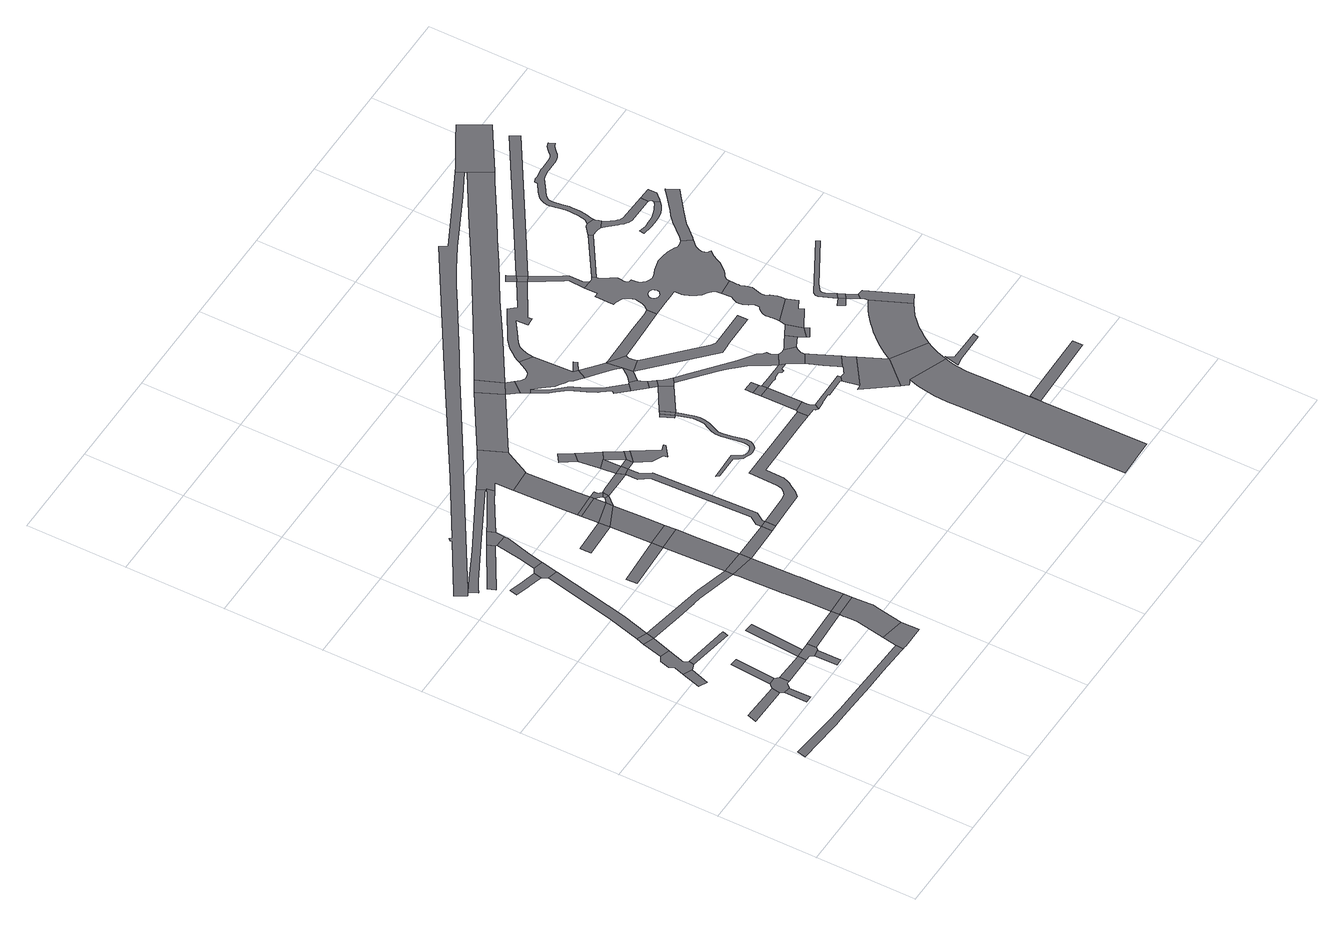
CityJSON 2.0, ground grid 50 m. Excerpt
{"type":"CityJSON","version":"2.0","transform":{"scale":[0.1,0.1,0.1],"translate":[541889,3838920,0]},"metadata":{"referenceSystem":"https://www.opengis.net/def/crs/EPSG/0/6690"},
"CityObjects":{
"road1":{"type":"Road","attributes":{"RoadStructureAttribute.sectionType":"1"},"geometry":[{"type":"MultiSurface","lod":"1","boundaries":[[[0,1,2,3]]]}]},
"road2":{"type":"Road","attributes":{"RoadStructureAttribute.sectionType":"1"},"geometry":[{"type":"MultiSurface","lod":"1","boundaries":[[[4,5,6,7]]]}]},
"road3":{"type":"Road","geometry":[{"type":"MultiSurface","lod":"1","boundaries":[[[8,9,10,11,12]]]}]},
"road4":{"type":"Road","attributes":{"RoadStructureAttribute.sectionType":"1"},"geometry":[{"type":"MultiSurface","lod":"1","boundaries":[[[13,14,15,16,17,18,19,20,21,22,23,24,25,26,27,28,29]]]}]},
"road5":{"type":"Road","geometry":[{"type":"MultiSurface","lod":"1","boundaries":[[[30,31,32,33,3,2,34,8,12,35,36,37,38,39]]]}]},
"road6":{"type":"Road","geometry":[{"type":"MultiSurface","lod":"1","boundaries":[[[40,41,42,43,4,7,44,45,46,47]]]}]},
"road7":{"type":"Road","geometry":[{"type":"MultiSurface","lod":"1","boundaries":[[[48,49,50,31,30]]]}]},
"road8":{"type":"Road","attributes":{"RoadStructureAttribute.sectionType":"1"},"geometry":[{"type":"MultiSurface","lod":"1","boundaries":[[[51,40,47,52,53,54]]]}]},
"road9":{"type":"Road","attributes":{"RoadStructureAttribute.sectionType":"1"},"geometry":[{"type":"MultiSurface","lod":"1","boundaries":[[[39,38,55,56]]]}]},
"road10":{"type":"Road","geometry":[{"type":"MultiSurface","lod":"1","boundaries":[[[57,51,54,58]]]}]},
"road11":{"type":"Road","attributes":{"RoadStructureAttribute.sectionType":"1"},"geometry":[{"type":"MultiSurface","lod":"1","boundaries":[[[59,60,61,62,45,44]]]}]},
"road12":{"type":"Road","geometry":[{"type":"MultiSurface","lod":"1","boundaries":[[[63,64,65,66]]]}]},
"road13":{"type":"Road","geometry":[{"type":"MultiSurface","lod":"1","boundaries":[[[67,68,56,55,69,66,65,70,71]]]}]},
"road14":{"type":"Road","attributes":{"RoadStructureAttribute.sectionType":"1"},"geometry":[{"type":"MultiSurface","lod":"1","boundaries":[[[72,73,56,68]]]}]},
"road15":{"type":"Road","attributes":{"RoadStructureAttribute.sectionType":"1"},"geometry":[{"type":"MultiSurface","lod":"1","boundaries":[[[74,75,57,58,76,77]]]}]},
"road16":{"type":"Road","attributes":{"RoadStructureAttribute.sectionType":"1"},"geometry":[{"type":"MultiSurface","lod":"1","boundaries":[[[78,79,80,81,82,83,84]]]}]},
"road17":{"type":"Road","attributes":{"RoadStructureAttribute.sectionType":"1"},"geometry":[{"type":"MultiSurface","lod":"1","boundaries":[[[85,67,71,86]]]}]},
"road18":{"type":"Road","attributes":{"RoadStructureAttribute.sectionType":"1"},"geometry":[{"type":"MultiSurface","lod":"1","boundaries":[[[87,88,58,54,89,90,91,92,93,94,95,96]]]}]},
"road19":{"type":"Road","attributes":{"RoadStructureAttribute.sectionType":"1"},"geometry":[{"type":"MultiSurface","lod":"1","boundaries":[[[97,98,99,100,101]]]}]},
"road20":{"type":"Road","geometry":[{"type":"MultiSurface","lod":"1","boundaries":[[[102,29,28,103,104,105,106]]]}]},
"road21":{"type":"Road","geometry":[{"type":"MultiSurface","lod":"1","boundaries":[[[107,84,83,108,74,77,109]]]}]},
"road22":{"type":"Road","attributes":{"RoadStructureAttribute.sectionType":"1"},"geometry":[{"type":"MultiSurface","lod":"1","boundaries":[[[110,111,112,113,86,114,115,116,117,118,102,106]]]}]},
"road23":{"type":"Road","attributes":{"RoadStructureAttribute.sectionType":"1"},"geometry":[{"type":"MultiSurface","lod":"1","boundaries":[[[119,120,107,109,121,122,123]]]}]},
"road24":{"type":"Road","attributes":{"RoadStructureAttribute.sectionType":"1"},"geometry":[{"type":"MultiSurface","lod":"1","boundaries":[[[124,125,126,127,128,129,130,131,132,133,134,135,136,137,138,139,140]]]}]},
"road25":{"type":"Road","geometry":[{"type":"MultiSurface","lod":"1","boundaries":[[[141,85,86,113]]]}]},
"road26":{"type":"Road","geometry":[{"type":"MultiSurface","lod":"1","boundaries":[[[142,143,97,101,119,123,144]]]}]},
"road27":{"type":"Road","attributes":{"RoadStructureAttribute.sectionType":"1"},"geometry":[{"type":"MultiSurface","lod":"1","boundaries":[[[145,146,147,148,149]]]}]},
"road28":{"type":"Road","attributes":{"RoadStructureAttribute.sectionType":"1"},"geometry":[{"type":"MultiSurface","lod":"1","boundaries":[[[95,150,151,152,153,154,155,156,85,141,157,158,159,160,161]]]}]},
"road29":{"type":"Road","geometry":[{"type":"MultiSurface","lod":"1","boundaries":[[[96,95,161,162]]]}]},
"road30":{"type":"Road","geometry":[{"type":"MultiSurface","lod":"1","boundaries":[[[163,164,165,166,167]]]}]},
"road31":{"type":"Road","attributes":{"RoadStructureAttribute.sectionType":"1"},"geometry":[{"type":"MultiSurface","lod":"1","boundaries":[[[168,169,149,170,96,162]]]}]},
"road32":{"type":"Road","attributes":{"RoadStructureAttribute.sectionType":"1"},"geometry":[{"type":"MultiSurface","lod":"1","boundaries":[[[171,172,173,142,144,174,175,176,177]]]}]},
"road33":{"type":"Road","geometry":[{"type":"MultiSurface","lod":"1","boundaries":[[[178,145,149,169]]]}]},
"road34":{"type":"Road","attributes":{"RoadStructureAttribute.sectionType":"1"},"geometry":[{"type":"MultiSurface","lod":"1","boundaries":[[[179,180,167,145,178]]]}]},
"road35":{"type":"Road","attributes":{"RoadStructureAttribute.sectionType":"1"},"geometry":[{"type":"MultiSurface","lod":"1","boundaries":[[[162,161,181,182]]]}]},
"road36":{"type":"Road","geometry":[{"type":"MultiSurface","lod":"1","boundaries":[[[183,163,167,180]]]}]},
"road37":{"type":"Road","attributes":{"RoadStructureAttribute.sectionType":"1"},"geometry":[{"type":"MultiSurface","lod":"1","boundaries":[[[184,185,186,163,183]]]}]},
"road38":{"type":"Road","geometry":[{"type":"MultiSurface","lod":"1","boundaries":[[[187,188,185,184]]]}]},
"road39":{"type":"Road","attributes":{"RoadStructureAttribute.sectionType":"1"},"geometry":[{"type":"MultiSurface","lod":"1","boundaries":[[[189,190,191,192,193,188,187]]]}]},
"road40":{"type":"Road","geometry":[{"type":"MultiSurface","lod":"1","boundaries":[[[194,183,180,195]]]}]},
"road41":{"type":"Road","geometry":[{"type":"MultiSurface","lod":"1","boundaries":[[[196,182,181,197]]]}]},
"road42":{"type":"Road","geometry":[{"type":"MultiSurface","lod":"1","boundaries":[[[198,199,200,187,184,201,202]]]}]},
"road43":{"type":"Road","geometry":[{"type":"MultiSurface","lod":"1","boundaries":[[[202,201,194,195]]]}]},
"road44":{"type":"Road","geometry":[{"type":"MultiSurface","lod":"1","boundaries":[[[203,204,205,206,207,124,140,171,177,208,209,192,191,210,211,212]]]}]},
"road45":{"type":"Road","geometry":[{"type":"MultiSurface","lod":"1","boundaries":[[[213,214,202,195,215,216,217]]]}]},
"road46":{"type":"Road","geometry":[{"type":"MultiSurface","lod":"1","boundaries":[[[218,219,220,221,222,223,217,224,225,226,227,182,196]]]}]},
"road47":{"type":"Road","geometry":[{"type":"MultiSurface","lod":"1","boundaries":[[[228,213,217,223]]]}]},
"road48":{"type":"Road","geometry":[{"type":"MultiSurface","lod":"1","boundaries":[[[229,230,231,232,213,228]]]}]},
"road49":{"type":"Road","geometry":[{"type":"MultiSurface","lod":"1","boundaries":[[[233,234,235,236]]]}]},
"road50":{"type":"Road","geometry":[{"type":"MultiSurface","lod":"1","boundaries":[[[228,223,237,238]]]}]},
"road51":{"type":"Road","geometry":[{"type":"MultiSurface","lod":"1","boundaries":[[[239,236,235,240,231,230,241]]]}]},
"road52":{"type":"Road","geometry":[{"type":"MultiSurface","lod":"1","boundaries":[[[242,241,230,243,238,244]]]}]},
"road53":{"type":"Road","geometry":[{"type":"MultiSurface","lod":"1","boundaries":[[[244,238,237,245]]]}]},
"road54":{"type":"Road","geometry":[{"type":"MultiSurface","lod":"1","boundaries":[[[246,247,248,249,250,251,252,245,237]]]}]},
"road55":{"type":"Road","attributes":{"RoadStructureAttribute.sectionType":"1"},"geometry":[{"type":"MultiSurface","lod":"1","boundaries":[[[253,203,212,254]]]}]},
"road56":{"type":"Road","attributes":{"RoadStructureAttribute.sectionType":"1"},"geometry":[{"type":"MultiSurface","lod":"1","boundaries":[[[255,256,257,258,259,260,196,197,261,262,263,264,265,266,267,268,269,270,271]]]}]},
"road57":{"type":"Road","geometry":[{"type":"MultiSurface","lod":"1","boundaries":[[[272,273,274,275,276,277,278,279,280,281,282,283,284,285,286,287,288,289,290,291,292,293,294,295,296,297,298,299,300,301,302,303,304,305,306,307,308,309,310,311]]]}]},
"road58":{"type":"Road","attributes":{"RoadStructureAttribute.sectionType":"1"},"geometry":[{"type":"MultiSurface","lod":"1","boundaries":[[[312,313,314,315,316,317,318,319,320,321,322,323,324,325,326,327,328,329,330,331,332,333,334,335,336,337,338]]]}]},
"road59":{"type":"Road","geometry":[{"type":"MultiSurface","lod":"1","boundaries":[[[339,340,253,254,341]]]}]},
"road60":{"type":"Road","geometry":[{"type":"MultiSurface","lod":"1","boundaries":[[[342,343,344,311]]]}]},
"road61":{"type":"Road","geometry":[{"type":"MultiSurface","lod":"1","boundaries":[[[341,254,345,346]]]}]},
"road62":{"type":"Road","geometry":[{"type":"MultiSurface","lod":"1","boundaries":[[[347,342,311,310]]]}]},
"road63":{"type":"Road","geometry":[{"type":"MultiSurface","lod":"1","boundaries":[[[348,349,350,351,352,353,354,355,356,357,358,359,360,361,362,363,364,365,366,367,368,369,370,371,372,373,374,375]]]}]},
"road64":{"type":"Road","geometry":[{"type":"MultiSurface","lod":"1","boundaries":[[[376,377,378,379,380,381,382,346,345,361,360,383,384,385,386,387,388,389,390,391,392,393]]]}]},
"road65":{"type":"Road","geometry":[{"type":"MultiSurface","lod":"1","boundaries":[[[394,347,310,395]]]}]},
"road66":{"type":"Road","geometry":[{"type":"MultiSurface","lod":"1","boundaries":[[[396,375,374,397,398,399,400,401]]]}]},
"road67":{"type":"Road","attributes":{"RoadStructureAttribute.sectionType":"1"},"geometry":[{"type":"MultiSurface","lod":"1","boundaries":[[[402,398,397,394,403]]]}]},
"road68":{"type":"Road","geometry":[{"type":"MultiSurface","lod":"1","boundaries":[[[404,405,406,407,271,270,408,409,410,411]]]}]},
"road69":{"type":"Road","geometry":[{"type":"MultiSurface","lod":"1","boundaries":[[[412,413,392,391]]]}]},
"road70":{"type":"Road","attributes":{"RoadStructureAttribute.sectionType":"1"},"geometry":[{"type":"MultiSurface","lod":"1","boundaries":[[[414,391,390,415,416,417,418,419,420]]]}]},
"road71":{"type":"Road","geometry":[{"type":"MultiSurface","lod":"1","boundaries":[[[421,403,394,395,422,423]]]}]},
"road72":{"type":"Road","attributes":{"RoadStructureAttribute.sectionType":"1"},"geometry":[{"type":"MultiSurface","lod":"1","boundaries":[[[419,424,425,426,396,401,427]]]}]},
"road73":{"type":"Road","attributes":{"RoadStructureAttribute.sectionType":"1"},"geometry":[{"type":"MultiSurface","lod":"1","boundaries":[[[428,429,407,406]]]}]},
"road74":{"type":"Road","geometry":[{"type":"MultiSurface","lod":"1","boundaries":[[[430,429,428,431,432]]]}]},
"road75":{"type":"Road","geometry":[{"type":"MultiSurface","lod":"1","boundaries":[[[433,434,430,432]]]}]},
"road76":{"type":"Road","geometry":[{"type":"MultiSurface","lod":"1","boundaries":[[[420,419,427,435,436,437,438]]]}]},
"road77":{"type":"Road","geometry":[{"type":"MultiSurface","lod":"1","boundaries":[[[439,440,441,411,410,442,443,444,445,446,447,448]]]}]},
"road78":{"type":"Road","attributes":{"RoadStructureAttribute.sectionType":"1"},"geometry":[{"type":"MultiSurface","lod":"1","boundaries":[[[449,450,451,452,453,454,455,456,423,422,457,458,459,460,461,462,463,464]]]}]},
"road79":{"type":"Road","attributes":{"RoadStructureAttribute.sectionType":"1"},"geometry":[{"type":"MultiSurface","lod":"1","boundaries":[[[465,466,431,428,467,468,469,470,471,472,473,474,475,463]]]}]},
"road80":{"type":"Road","attributes":{"RoadStructureAttribute.sectionType":"1"},"geometry":[{"type":"MultiSurface","lod":"1","boundaries":[[[476,477,478,479,480,481,482,483,484,485,486,487,488,489,490,491,492]]]}]},
"road81":{"type":"Road","attributes":{"RoadStructureAttribute.sectionType":"1"},"geometry":[{"type":"MultiSurface","lod":"1","boundaries":[[[493,494,495,496,497,498,499,500,501,502,503,504,505,506,507,376,393,508,509,510,511,512,513,514,515,516,517,518]]]}]},
"road82":{"type":"Road","attributes":{"RoadStructureAttribute.sectionType":"1"},"geometry":[{"type":"MultiSurface","lod":"1","boundaries":[[[519,520,521,522,420,438,523,524]]]}]},
"road83":{"type":"Road","attributes":{"RoadStructureAttribute.sectionType":"1"},"geometry":[{"type":"MultiSurface","lod":"1","boundaries":[[[525,526,527,528,529,530,531,532,533,534,535,435,427]]]}]},
"road84":{"type":"Road","attributes":{"RoadStructureAttribute.sectionType":"1"},"geometry":[{"type":"MultiSurface","lod":"1","boundaries":[[[536,537,538,539,540]]]}]},
"road85":{"type":"Road","geometry":[{"type":"MultiSurface","lod":"1","boundaries":[[[541,542,543,544,545,546,547,448,447,537,536]]]}]},
"road86":{"type":"Road","geometry":[{"type":"MultiSurface","lod":"1","boundaries":[[[548,464,463,475,549,550,551,552,553,554,555]]]}]},
"road87":{"type":"Road","attributes":{"RoadStructureAttribute.sectionType":"1"},"geometry":[{"type":"MultiSurface","lod":"1","boundaries":[[[556,551,550,557,558,559,543,542]]]}]},
"road88":{"type":"Road","attributes":{"RoadStructureAttribute.sectionType":"1"},"geometry":[{"type":"MultiSurface","lod":"1","boundaries":[[[560,561,562,555,554,563]]]}]},
"road89":{"type":"Road","geometry":[{"type":"MultiSurface","lod":"1","boundaries":[[[540,539,564,476,492,565,566,567,568]]]}]},
"road90":{"type":"Road","geometry":[{"type":"MultiSurface","lod":"1","boundaries":[[[569,560,563,570,571]]]}]},
"road91":{"type":"Road","attributes":{"RoadStructureAttribute.sectionType":"1"},"geometry":[{"type":"MultiSurface","lod":"1","boundaries":[[[572,573,574,575,576,339,341,577,578,579,580,581,582,583,584]]]}]},
"road92":{"type":"Road","geometry":[{"type":"MultiSurface","lod":"1","boundaries":[[[585,586,571,570]]]}]},
"road93":{"type":"Road","attributes":{"RoadStructureAttribute.sectionType":"1"},"geometry":[{"type":"MultiSurface","lod":"1","boundaries":[[[587,588,493,589]]]}]},
"road94":{"type":"Road","geometry":[{"type":"MultiSurface","lod":"1","boundaries":[[[589,493,518,590]]]}]},
"road95":{"type":"Road","attributes":{"RoadStructureAttribute.sectionType":"1"},"geometry":[{"type":"MultiSurface","lod":"1","boundaries":[[[591,592,593,594]]]}]},
"road96":{"type":"Road","attributes":{"RoadStructureAttribute.sectionType":"1"},"geometry":[{"type":"MultiSurface","lod":"1","boundaries":[[[595,596,597,590,518,598,599,600,601]]]}]},
"road97":{"type":"Road","attributes":{"RoadStructureAttribute.sectionType":"1"},"geometry":[{"type":"MultiSurface","lod":"1","boundaries":[[[602,603,604,605,606,607,608]]]}]},
"road98":{"type":"Road","geometry":[{"type":"MultiSurface","lod":"1","boundaries":[[[609,610,569,571,611,612,613,614]]]}]},
"road99":{"type":"Road","attributes":{"RoadStructureAttribute.sectionType":"1"},"geometry":[{"type":"MultiSurface","lod":"1","boundaries":[[[615,616,617,618,619,620,621,622,623,624,625,626,627,540,568,628,629,630,631,632,633,634]]]}]},
"road100":{"type":"Road","attributes":{"RoadStructureAttribute.sectionType":"1"},"geometry":[{"type":"MultiSurface","lod":"1","boundaries":[[[635,636,637,638,639,640,641,642,643,644,645,646,647,648,649,650,651,652,653,654,655,656,657,658,659,660,661,662,663,664,665,666,667,668,669,670,671,672,673,674,675,676,610,609]]]}]},
"road101":{"type":"Road","geometry":[{"type":"MultiSurface","lod":"1","boundaries":[[[677,678,679,680,681,682,683,684,685,686,687,688,689,601,600,690,691,692,693,694,695,696,697,698,699,700,701,519,524,702,703,704,705,706,707,708,709,710,711,712,713,714,715,716,717,656,655,718,719,720,721,722,723,724,725,726,727,728,729,730,731,732,733,734,735,736,737,738,739,740,741,742,743,744,745,746,747,748,749,750,751,752,753,754],[755,756,757,758,759,760,761,762,763,764,765,766,767,768,769,770]]]}]},
"road102":{"type":"Road","geometry":[{"type":"MultiSurface","lod":"1","boundaries":[[[771,772,773,774]]]}]},
"road103":{"type":"Road","geometry":[{"type":"MultiSurface","lod":"1","boundaries":[[[775,688,687,776]]]}]},
"road104":{"type":"Road","geometry":[{"type":"MultiSurface","lod":"1","boundaries":[[[777,771,774,778]]]}]},
"road105":{"type":"Road","geometry":[{"type":"MultiSurface","lod":"1","boundaries":[[[778,774,779,780]]]}]},
"road106":{"type":"Road","geometry":[{"type":"MultiSurface","lod":"1","boundaries":[[[781,780,779,782,615,634,783,784]]]}]},
"road107":{"type":"Road","geometry":[{"type":"MultiSurface","lod":"1","boundaries":[[[785,786,787,788,789,790,791,792,793,794,771,777]]]}]},
"road108":{"type":"Road","geometry":[{"type":"MultiSurface","lod":"1","boundaries":[[[795,796,797,775,776,798,799,800,801,802,803,804,805]]]}]},
"road109":{"type":"Road","attributes":{"RoadStructureAttribute.sectionType":"1"},"geometry":[{"type":"MultiSurface","lod":"1","boundaries":[[[806,807,589,590,808,809]]]}]},
"road110":{"type":"Road","geometry":[{"type":"MultiSurface","lod":"1","boundaries":[[[810,811,812,813,814,815,816,817,802,801,818,819,820,821,822,823,824,825,826,827]]]}]},
"road111":{"type":"Road","geometry":[{"type":"MultiSurface","lod":"1","boundaries":[[[828,829,830,831,832,833,834,835,836,837,838,839,840,841,842,843,844,845,846,847,848,849]]]}]},
"road112":{"type":"Road","attributes":{"RoadStructureAttribute.sectionType":"1"},"geometry":[{"type":"MultiSurface","lod":"1","boundaries":[[[850,851,852,853,854,855,856,857,858,736,735,859,860,861,862,863,864,865]]]}]},
"road113":{"type":"Road","geometry":[{"type":"MultiSurface","lod":"1","boundaries":[[[866,867,868,869,870,871,872,873,874,875,876,877,878,879,880,881,882,883,884,885,886,887,888,889,890,891,892,893,894,895,896,897,898,899,795,805,900,901,902,903,904,905,906,907,908,909,910,911,912,913,914,915,916,917,918,919,920,921,922,923,924,925,926,927,928,929]]]}]},
"road114":{"type":"Road","geometry":[{"type":"MultiSurface","lod":"1","boundaries":[[[827,826,930,931,828,849,932,933,934,935]]]}]},
"road115":{"type":"Road","geometry":[{"type":"MultiSurface","lod":"1","boundaries":[[[936,937,938,312,338,572,584,939,940]]]}]}
},
"vertices":[
[96,691,0],[82,646,0],[283,640,0],[291,684,0],
[169,1064,0],[139,969,0],[180,948,0],[213,1043,0],
[298,625,0],[296,513,0],[314,513,0],[331,513,0],[328,618,0],
[773,347,0],[329,363,0],[238,372,0],[237,372,0],[218,374,0],[15,393,0],[5,349,0],[207,333,0],[234,332,0],[240,331,0],[274,330,0],[368,326,0],[509,320,0],[626,316,0],[772,310,0],[786,309,0],[788,346,0],
[348,706,0],[309,704,0],[309,702,0],[307,700,0],[295,628,0],[329,619,0],[330,620,0],[350,641,0],[365,641,0],[365,688,0],
[212,1203,0],[186,1188,0],[172,1140,0],[185,1114,0],[244,1055,0],[248,1080,0],[232,1101,0],[260,1187,0],
[362,908,0],[344,911,0],[325,912,0],
[240,1304,0],[287,1268,0],[287,1270,0],[291,1283,0],
[514,641,0],[515,683,0],
[252,1346,0],[302,1326,0],
[471,1015,0],[475,1028,0],[478,1042,0],[477,1042,0],
[556,510,0],[591,511,0],[590,628,0],[555,621,0],
[601,688,0],[559,686,0],[539,640,0],[591,629,0],[602,641,0],
[581,957,0],[536,960,0],
[377,1867,0],[298,1505,0],[343,1467,0],[427,1856,0],
[300,1953,0],[228,1974,0],[218,1935,0],[289,1915,0],[294,1914,0],[361,1895,0],[369,1934,0],
[824,695,0],[826,654,0],
[639,1264,0],[557,1279,0],[461,1254,0],[550,1239,0],[559,1238,0],[564,1237,0],[602,1233,0],[798,1181,0],[803,1180,0],[802,1220,0],
[413,2201,0],[185,2067,0],[199,2029,0],[426,2165,0],[428,2166,0],
[802,420,0],[796,308,0],[805,307,0],[923,307,0],[921,398,0],
[395,1949,0],[363,1894,0],[444,1938,0],
[946,535,0],[950,555,0],[949,571,0],[945,659,0],[826,634,0],[826,633,0],[827,623,0],[829,572,0],[828,566,0],
[435,2161,0],[414,2037,0],[463,2026,0],[495,2139,0],[496,2158,0],
[682,2412,0],[656,2398,0],[652,2396,0],[523,2330,0],[520,2328,0],[349,2238,0],[198,2164,0],[123,2127,0],[143,2086,0],[168,2101,0],[201,2120,0],[203,2122,0],[399,2223,0],[537,2294,0],[675,2364,0],[685,2369,0],[700,2374,0],
[943,701,0],
[486,2243,0],[472,2236,0],[499,2207,0],
[787,1582,0],[541,1570,0],[542,1543,0],[544,1515,0],[789,1527,0],
[805,1141,0],[806,1124,0],[811,974,0],[812,962,0],[814,931,0],[814,927,0],[820,808,0],[937,809,0],[934,920,0],[934,929,0],[934,936,0],[925,1159,0],
[923,1217,0],
[776,1844,0],[600,1837,0],[601,1809,0],[602,1782,0],[779,1789,0],
[915,1424,0],[911,1532,0],[790,1515,0],
[708,2372,0],[680,2355,0],[525,2265,0],[543,2234,0],[673,2314,0],[697,2327,0],[715,2337,0],
[909,1587,0],
[905,1677,0],[897,1842,0],
[1116,1165,0],[1115,1217,0],
[896,1877,0],
[893,1936,0],[773,1929,0],[776,1856,0],
[892,1956,0],[772,1949,0],
[892,1963,0],[889,2020,0],[877,2273,0],[759,2267,0],[769,2015,0],
[920,1896,0],[940,1889,0],
[1149,1219,0],[1150,1167,0],
[929,1939,0],[927,1956,0],[920,1956,0],[920,1909,0],[945,1924,0],
[890,2528,0],[876,2519,0],[815,2480,0],[739,2441,0],[721,2432,0],[755,2360,0],[758,2286,0],[878,2275,0],[938,2390,0],[945,2402,0],
[1072,1930,0],[971,1925,0],[1048,1890,0],[1080,1890,0],[1088,1891,0],
[1150,1234,0],[1177,1275,0],[1157,1794,0],[1125,1841,0],[1123,1892,0],[1122,1898,0],[1090,1830,0],[1123,1783,0],[1142,1285,0],[1114,1245,0],
[1122,1933,0],
[1121,1952,0],[1119,2021,0],[1066,2005,0],[1068,1989,0],
[1047,2210,0],[1005,2180,0],[1050,2112,0],[1087,2148,0],
[1170,1899,0],[1169,1934,0],
[1136,2075,0],[1062,2034,0],[1155,2046,0],
[1183,2003,0],[1147,1973,0],[1205,1968,0],
[1220,1947,0],
[1215,1829,0],[1268,1805,0],[1273,1785,0],[1330,1828,0],[1328,1838,0],[1323,1838,0],[1298,1828,0],
[1184,2713,0],[1242,2590,0],
[1369,1428,0],[1366,1283,0],[1361,1258,0],[1349,1243,0],[1334,1231,0],[1306,1223,0],[1226,1169,0],[1349,1173,0],[1374,1198,0],[1396,1234,0],[1405,1247,0],[1411,1256,0],[1418,1281,0],[1422,1376,0],[1707,1378,0],[1797,1378,0],[1797,1430,0],
[1523,1832,0],[1531,1805,0],[1531,1770,0],[1529,1750,0],[1514,1720,0],[1502,1692,0],[1497,1670,0],[1497,1645,0],[1510,1575,0],[1516,1540,0],[1513,1522,0],[1509,1507,0],[1494,1497,0],[1476,1494,0],[1459,1499,0],[1444,1512,0],[1421,1549,0],[1278,1545,0],[1288,1530,0],[1406,1531,0],[1421,1509,0],[1434,1494,0],[1449,1487,0],[1469,1479,0],[1486,1477,0],[1499,1480,0],[1511,1482,0],[1524,1495,0],[1536,1515,0],[1538,1542,0],[1523,1612,0],[1517,1650,0],[1517,1670,0],[1522,1687,0],[1544,1732,0],[1549,1763,0],[1551,1785,0],[1548,1810,0],[1525,1890,0],[1507,1882,0],
[2299,3458,0],[2165,3390,0],[1895,3259,0],[1873,3294,0],[1257,2907,0],[686,2546,0],[373,2353,0],[367,2361,0],[365,2363,0],[353,2352,0],[358,2343,0],[89,2180,0],[74,2171,0],[105,2118,0],[138,2138,0],[264,2215,0],[473,2344,0],[612,2431,0],[846,2575,0],[1218,2806,0],[1344,2882,0],[1611,3049,0],[1708,3110,0],[1791,3158,0],[1911,3222,0],[2183,3354,0],[2317,3423,0],
[1252,2752,0],[1233,2741,0],[1303,2628,0],
[1480,1946,0],[1464,1937,0],[1492,1877,0],
[1283,2537,0],[1330,2597,0],
[1496,1957,0],
[1512,2217,0],[1494,2239,0],[1483,2256,0],[1480,2260,0],[1478,2263,0],[1476,2267,0],[1445,2329,0],[1433,2356,0],[1420,2376,0],[1382,2418,0],[1362,2440,0],[1354,2453,0],[1324,2509,0],[1307,2498,0],[1324,2470,0],[1347,2428,0],[1367,2406,0],[1403,2361,0],[1413,2341,0],[1436,2291,0],[1449,2264,0],[1457,2251,0],[1459,2246,0],[1464,2239,0],[1497,2194,0],[1487,2182,0],[1538,2126,0],[1570,2155,0],
[1444,2637,0],[1420,2593,0],[1410,2577,0],[1399,2568,0],[1382,2562,0],[1369,2563,0],[1350,2573,0],[1355,2474,0],[1395,2427,0],[1416,2412,0],[1434,2399,0],[1455,2389,0],[1465,2374,0],[1483,2359,0],[1505,2341,0],[1530,2387,0],[1510,2402,0],[1500,2599,0],
[1621,2036,0],[1659,1979,0],
[1580,2158,0],[1593,2066,0],[1623,2093,0],[1610,2121,0],[1610,2123,0],[1608,2134,0],
[1637,2075,0],[1650,2059,0],
[1860,1401,0],[1857,1421,0],[1857,1443,0],[1801,1438,0],[1845,1378,0],[1847,1368,0],[1857,1361,0],[1870,1386,0],
[1570,2413,0],[1564,2433,0],
[1578,2348,0],[1543,2311,0],[1606,2260,0],[1622,2246,0],[1633,2236,0],[1641,2227,0],[1631,2306,0],
[1668,2036,0],[1674,1989,0],[1699,2004,0],
[1635,2219,0],[1606,2182,0],[1586,2164,0],[1645,2175,0],
[1855,1618,0],[1799,1617,0],
[1798,1658,0],[1852,1646,0],[1850,1658,0],
[1847,1697,0],[1797,1696,0],
[1712,2195,0],[1707,2214,0],[1704,2236,0],[1711,2249,0],
[2072,1388,0],[1982,1387,0],[1902,1386,0],[1898,1364,0],[1897,1366,0],[1955,1369,0],[1956,1362,0],[2047,1363,0],[2055,1358,0],[2075,1375,0],
[2047,1690,0],[2039,1707,0],[2039,1730,0],[2026,1737,0],[2008,1762,0],[1986,1777,0],[1933,1814,0],[1739,1974,0],[1699,1968,0],[1838,1853,0],[1870,1823,0],[1898,1791,0],[1926,1761,0],[1982,1673,0],[2000,1645,0],[2054,1680,0],
[1980,1645,0],[1885,1645,0],[1900,1619,0],[1901,1618,0],[1917,1614,0],[1925,1621,0],[1957,1624,0],[1969,1609,0],[1979,1609,0],[1985,1622,0],[2020,1622,0],
[2212,1104,0],[2211,1101,0],[2197,1050,0],[2188,1007,0],[2182,962,0],[2180,928,0],[2179,893,0],[2181,822,0],[2197,6,0],[2397,13,0],[2396,57,0],[2383,824,0],[2382,858,0],[2381,915,0],[2386,970,0],[2393,1007,0],[2400,1031,0],
[1860,2892,0],[1800,2855,0],[1726,2808,0],[1696,2845,0],[1659,2823,0],[1647,2816,0],[1641,2812,0],[1628,2804,0],[1591,2781,0],[1567,2767,0],[1535,2747,0],[1497,2716,0],[1476,2689,0],[1466,2674,0],[1452,2654,0],[1507,2637,0],[1515,2664,0],[1524,2682,0],[1544,2700,0],[1594,2735,0],[1653,2776,0],[1659,2716,0],[1683,2718,0],[1697,2719,0],[1696,2741,0],[1880,2851,0],
[1998,2314,0],[1976,2309,0],[1867,2307,0],[1646,2303,0],[1889,2258,0],[2000,2263,0],
[1942,1896,0],[1990,1899,0],[1992,1899,0],[2169,1901,0],[2168,1951,0],[2012,1950,0],[1994,1949,0],[1979,1949,0],[1956,1962,0],[1754,2154,0],[1722,2184,0],
[2213,1374,0],[2071,1275,0],[2046,1273,0],[2159,1120,0],[2274,1245,0],
[2192,1420,0],[2185,1435,0],[2132,1398,0],[2125,1388,0],[2109,1379,0],[2100,1373,0],[2085,1373,0],
[2072,1673,0],[2045,1584,0],[2065,1553,0],[2113,1581,0],[2113,1601,0],[2122,1621,0],[2132,1633,0],[2089,1673,0],
[2123,1566,0],[2096,1476,0],[2109,1447,0],[2122,1419,0],
[2168,1714,0],[2132,1694,0],[2107,1681,0],[2187,1661,0],
[2181,1091,0],[2405,1051,0],[2418,1085,0],[2433,1122,0],[2446,1145,0],
[2227,1746,0],[2207,1628,0],[2249,1665,0],
[2321,3412,0],[2105,3278,0],[1872,3130,0],[1739,3047,0],[1341,2805,0],[1519,2763,0],[1593,2813,0],[1724,2899,0],[1920,3018,0],[2038,3093,0],[2145,3160,0],[2335,3279,0],[2385,3310,0],
[2215,1614,0],[2262,1640,0],
[1867,2952,0],[1835,2933,0],[1889,2910,0],
[1910,2865,0],
[2774,607,0],[2392,599,0],[2390,544,0],[2775,556,0],
[2005,2644,0],[2004,2709,0],[1991,2732,0],[1968,2713,0],[1979,2697,0],[1975,2617,0],[2017,2614,0],
[2554,1003,0],[2428,1004,0],[2410,1041,0],[2394,966,0],[2431,974,0],[2586,976,0],[2593,1003,0],
[2361,1821,0],[2233,1776,0],[2349,1720,0],[2339,1743,0],[2382,1767,0],[2364,1816,0],
[2536,1505,0],[2513,1492,0],[2487,1475,0],[2461,1457,0],[2441,1441,0],[2420,1424,0],[2402,1407,0],[2377,1383,0],[2360,1363,0],[2333,1332,0],[2313,1306,0],[2297,1284,0],[2283,1261,0],[2469,1181,0],[2491,1210,0],[2507,1231,0],[2535,1259,0],[2560,1282,0],[2589,1302,0],[2621,1322,0],
[2361,1834,0],[2361,1845,0],[2358,1861,0],[2353,1879,0],[2346,1893,0],[2342,1897,0],[2337,1906,0],[2333,1920,0],[2333,1933,0],[2336,1945,0],[2340,1958,0],[2344,1970,0],[2346,1982,0],[2345,1994,0],[2343,2002,0],[2338,2015,0],[2331,2030,0],[2332,2044,0],[2332,2054,0],[2332,2070,0],[2332,2086,0],[2250,2079,0],[2253,2031,0],[2246,2020,0],[2240,2008,0],[2235,1995,0],[2235,1982,0],[2238,1967,0],[2243,1956,0],[2248,1942,0],[2258,1933,0],[2263,1922,0],[2263,1895,0],[2254,1890,0],[2244,1878,0],[2236,1866,0],[2232,1856,0],[2230,1843,0],[2232,1826,0],[2232,1821,0],[2233,1812,0],[2234,1793,0],
[2126,2423,0],[2123,2443,0],[2119,2463,0],[2109,2465,0],[2099,2473,0],[2096,2490,0],[2099,2505,0],[2101,2520,0],[2084,2548,0],[2060,2587,0],[2057,2603,0],[2049,2621,0],[2034,2612,0],[1976,2549,0],[1953,2549,0],[1953,2544,0],[1954,2468,0],[1954,2456,0],[1969,2454,0],[2004,2437,0],[2019,2415,0],[2027,2387,0],[2026,2377,0],[2023,2350,0],[2013,2332,0],[2029,2264,0],[2074,2265,0],[2118,2265,0],[2154,2265,0],[2154,2240,0],[2155,2227,0],[2159,2217,0],[2167,2197,0],[2176,2180,0],[2185,2167,0],[2199,2150,0],[2210,2142,0],[2219,2136,0],[2235,2123,0],[2244,2109,0],[2249,2094,0],[2334,2103,0],[2340,2114,0],[2348,2121,0],[2360,2130,0],[2375,2143,0],[2386,2153,0],[2398,2168,0],[2408,2182,0],[2415,2199,0],[2428,2224,0],[2447,2249,0],[2432,2260,0],[2428,2268,0],[2427,2271,0],[2426,2284,0],[2429,2300,0],[2438,2320,0],[2467,2350,0],[2434,2395,0],[2421,2391,0],[2410,2389,0],[2396,2389,0],[2383,2395,0],[2369,2401,0],[2364,2403,0],[2349,2410,0],[2317,2416,0],[2301,2417,0],[2280,2419,0],[2256,2413,0],[2224,2404,0],[2191,2390,0],[2180,2388,0],[2176,2388,0],[2161,2393,0],[2147,2400,0],[2135,2412,0],[2113,2353,0],[2118,2348,0],[2120,2346,0],[2123,2333,0],[2118,2321,0],[2105,2310,0],[2095,2308,0],[2088,2310,0],[2080,2313,0],[2073,2320,0],[2070,2333,0],[2070,2343,0],[2074,2348,0],[2078,2353,0],[2087,2358,0],[2100,2360,0],
[2480,1624,0],[2442,1606,0],[2458,1574,0],[2495,1594,0],
[2263,2763,0],[2269,2743,0],
[2504,1642,0],[2519,1612,0],
[2528,1540,0],[2545,1560,0],
[2558,1558,0],[2536,1520,0],[2668,1349,0],[2575,1558,0],
[2479,1692,0],[2476,1707,0],[2481,1719,0],[2505,1734,0],[2504,1737,0],[2740,1867,0],[2732,1884,0],[2454,1732,0],[2446,1719,0],[2446,1704,0],
[2317,2800,0],[2301,2796,0],[2269,2769,0],[2275,2743,0],[2297,2743,0],[2313,2743,0],[2326,2737,0],[2363,2757,0],[2359,2767,0],[2355,2778,0],[2355,2790,0],
[2606,3364,0],[2158,3080,0],[2181,3036,0],[2631,3320,0],
[2427,2683,0],[2418,2687,0],[2415,2688,0],[2405,2698,0],[2393,2707,0],[2383,2720,0],[2375,2729,0],[2367,2746,0],[2340,2722,0],[2380,2679,0],[2391,2670,0],[2399,2662,0],[2403,2658,0],[2416,2648,0],[2435,2641,0],[2558,2640,0],[2569,2639,0],[2570,2677,0],
[2579,2613,0],[2569,2605,0],[2552,2597,0],[2539,2591,0],[2518,2583,0],[2496,2576,0],[2478,2574,0],[2458,2573,0],[2432,2572,0],[2395,2579,0],[2394,2556,0],[2409,2554,0],[2425,2551,0],[2446,2550,0],[2467,2548,0],[2485,2548,0],[2503,2550,0],[2516,2551,0],[2534,2554,0],[2556,2564,0],[2576,2576,0],[2593,2591,0],
[2672,2612,0],[2667,2608,0],[2652,2596,0],[2571,2528,0],[2544,2510,0],[2526,2491,0],[2516,2482,0],[2452,2411,0],[2444,2402,0],[2475,2359,0],[2529,2418,0],[2538,2428,0],[2593,2472,0],[2645,2512,0],[2685,2543,0],[2701,2555,0],
[2654,3195,0],[2634,3187,0],[2618,3174,0],[2605,3160,0],[2595,3151,0],[2586,3145,0],[2579,3142,0],[2567,3140,0],[2554,3140,0],[2539,3140,0],[2517,3140,0],[2497,3140,0],[2477,3138,0],[2457,3132,0],[2449,3132,0],[2438,3135,0],[2421,3126,0],[2420,3112,0],[2376,3084,0],[2361,3070,0],[2347,3059,0],[2339,3045,0],[2331,3027,0],[2328,3009,0],[2329,2997,0],[2330,2992,0],[2334,2971,0],[2339,2950,0],[2342,2925,0],[2343,2923,0],[2343,2860,0],[2338,2842,0],[2334,2822,0],[2327,2811,0],[2356,2806,0],[2361,2822,0],[2366,2843,0],[2369,2870,0],[2369,2912,0],[2368,2922,0],[2367,2940,0],[2362,2959,0],[2359,2972,0],[2357,2988,0],[2356,3004,0],[2358,3015,0],[2360,3022,0],[2373,3040,0],[2420,3074,0],[2457,3099,0],[2467,3103,0],[2483,3108,0],[2498,3109,0],[2505,3109,0],[2516,3109,0],[2539,3109,0],[2570,3109,0],[2587,3112,0],[2600,3117,0],[2615,3127,0],[2627,3138,0],[2639,3151,0],[2651,3160,0],[2668,3168,0],
[2578,2634,0],[2582,2622,0],[2608,2606,0],[2621,2621,0],[2632,2632,0],[2633,2675,0],
[2547,3599,0],[2474,3557,0],[2322,3470,0],[2571,3428,0],[2625,3462,0]
]}
